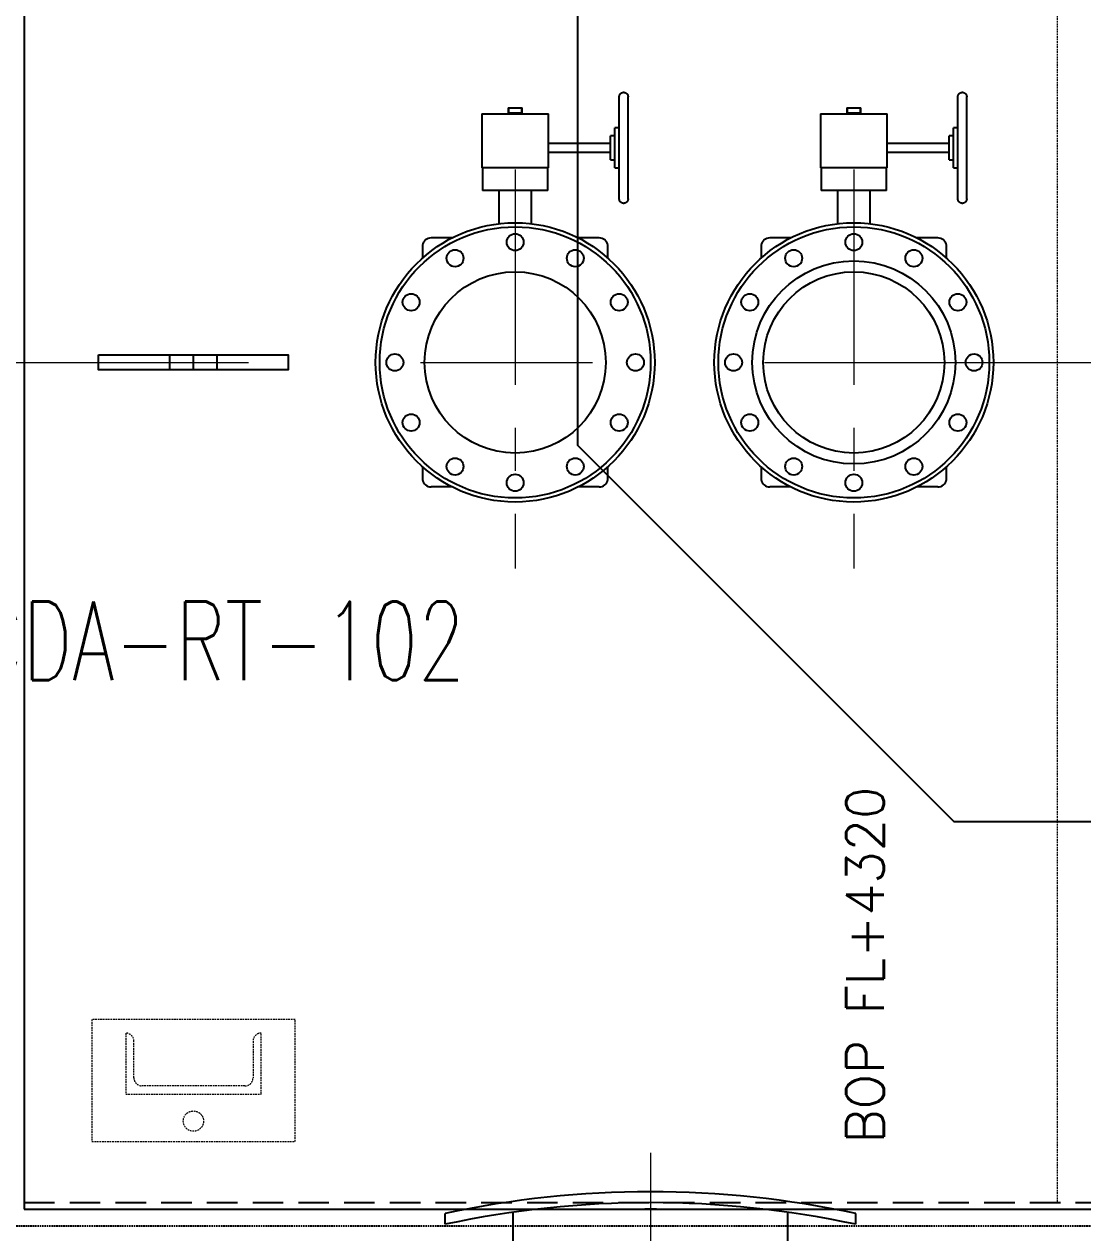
# Model space of a CAD drawing. Extents: x 0 to 160756, y 0 to 229247.
# Drawn here: x 55705 to 57394, y 73039 to 74966 of the extents above; entities that cross this region are included whole.
import ezdxf
from ezdxf.xclip import XClip

# ---------------------------------------------------------------- set-up
doc = ezdxf.new("R2010")
doc.units = 0
doc.header["$LTSCALE"] = 10
doc.header["$XCLIPFRAME"] = 2
for name, pattern in [('H12設備棟3F$0$HIDDEN', [0.375, 0.25, -0.125]), ('XCM7Q30CDA-200K$0$xCUP-L40-M03-HVAC-EQ$0$CENTER', [50.8, 31.75, -6.35, 6.35, -6.35]), ('XCM7Q30CDA-200K$0$xCUP-L40-M03-HVAC-EQ$0$HIDDEN', [0.375, 0.25, -0.125])]:
    doc.linetypes.add(name, pattern=pattern)
for name, color, linetype in [('H12設備棟3F$0$ARC-BEAM', 252, 'H12設備棟3F$0$HIDDEN'), ('H12設備棟3F$0$\uf4c9\ue50a', 252, 'Continuous'), ('XCM7P30CDA$0$U-CDA-PIPE', 252, 'Continuous'), ('XCM7P30CDA$0$U-CDA-TXT-01', 252, 'Continuous'), ('XCM7Q30CDA-200K$0$UER-FUTUER', 9, 'Continuous')]:
    doc.layers.add(name, color=color, linetype=linetype)
doc.styles.add('XCM7P30CDA$0$aa-txt', font='simplex.shx', dxfattribs={"width": 0.8, "bigfont": 'chineset.shx'})
doc.styles.add('XCM7Q30CDA-200K$0$aa-txt', font='simplex.shx', dxfattribs={"width": 0.8, "bigfont": 'chineset.shx'})

# ---------------------------------------------------------------- blocks, each defined once
blk = doc.blocks.new('H12設備棟3F')
at = {"layer": 'H12設備棟3F$0$ARC-BEAM'}
blk.add_line((54410.2, 73050.3), (58435.2, 73050.3), dxfattribs=at)
at = {"layer": 'H12設備棟3F$0$\uf4c9\ue50a'}
blk.add_lwpolyline([(58988.2, 73694.2), (57188.2, 73694.2), (56588.2, 74294.2), (56588.2, 76094.2), (57188.2, 76694.2), (58988.2, 76694.2), (59588.2, 76094.2), (59588.2, 74294.2)], close=True, dxfattribs=at)
blk = doc.blocks.new('*U92')
blk.add_circle((0, 0), 12.5)
blk = doc.blocks.new('*U93')
at = {"color": 0, "linetype": 'ByBlock', "lineweight": -2, "transparency": 16777216}
blk.add_blockref('*U92', (-3274, 5329.5), dxfattribs=at)
for p, rotation in [((-3362.8, 5305.7), 29.99999999999999), ((-3185.2, 5305.7), 329.9999999999999), ((-3427.7, 5240.8), 59.99999999999999), ((-3120.3, 5240.8), 299.9999999999999), ((-3451.5, 5152), 90), ((-3096.5, 5152), 270), ((-3427.7, 5063.2), 120), ((-3120.3, 5063.2), 240), ((-3362.8, 4998.3), 150), ((-3185.2, 4998.3), 210), ((-3274, 4974.5), 180)]:
    blk.add_blockref('*U92', p, dxfattribs=dict(at, rotation=rotation))
blk = doc.blocks.new('*U94')
blk.add_circle((0, 0), 12.5)
blk = doc.blocks.new('*U95')
at = {"color": 0, "linetype": 'ByBlock', "lineweight": -2, "transparency": 16777216}
blk.add_blockref('*U94', (-3274, 5329.5), dxfattribs=at)
for p, rotation in [((-3362.8, 5305.7), 29.99999999999999), ((-3185.2, 5305.7), 329.9999999999999), ((-3427.7, 5240.8), 59.99999999999999), ((-3120.3, 5240.8), 299.9999999999999), ((-3451.5, 5152), 90), ((-3096.5, 5152), 270), ((-3427.7, 5063.2), 120), ((-3120.3, 5063.2), 240), ((-3362.8, 4998.3), 150), ((-3185.2, 4998.3), 210), ((-3274, 4974.5), 180)]:
    blk.add_blockref('*U94', p, dxfattribs=dict(at, rotation=rotation))
blk = doc.blocks.new('XCM7Q30CDA-200K$0$A$C78f448f2')
at = {"linetype": 'XCM7Q30CDA-200K$0$xCUP-L40-M03-HVAC-EQ$0$CENTER', "lineweight": 13, "ltscale": 4}
blk.add_line((1250.4, 0), (1250.4, 4611.1), dxfattribs=at)
for p, q in [((2500, 938.7), (2500, 3336.2)), ((2522.3, 2166.5), (2506.3, 2166.5)), ((2500, 1872.4), (2500, 1855.1)), ((2522.3, 1560.1), (2506.3, 1560.1)), ((0, 938.7), (2500, 938.7))]:
    blk.add_line(p, q)
at = {"linetype": 'XCM7Q30CDA-200K$0$xCUP-L40-M03-HVAC-EQ$0$HIDDEN', "ltscale": 18}
blk.add_line((2490, 938.7), (2490.3, 3279.3), dxfattribs=at)
at = {"linetype": 'XCM7Q30CDA-200K$0$xCUP-L40-M03-HVAC-EQ$0$HIDDEN', "lineweight": 9}
blk.add_line((0, 2463.7), (2490.2, 2463.7), dxfattribs=at)
at = {"linetype": 'XCM7Q30CDA-200K$0$xCUP-L40-M03-HVAC-EQ$0$CENTER', "lineweight": 13}
for p, q in [((965.8, 2163.7), (1554.7, 2163.7)), ((2416.9, 1863.7), (2589.4, 1863.7)), ((965.8, 1663.7), (1554.7, 1663.7))]:
    blk.add_line(p, q, dxfattribs=at)
at = {"linetype": 'XCM7Q30CDA-200K$0$xCUP-L40-M03-HVAC-EQ$0$HIDDEN', "lineweight": 15}
for p, q in [((2400, 1338.7), (2220, 1338.7)), ((2220, 1338.7), (2220, 1038.7)), ((2400, 1038.7), (2400, 1338.7)), ((2330, 1288.7), (2240, 1288.7)), ((2240, 1288.7), (2240, 1288.7)), ((2330, 1088.7), (2330, 1288.7)), ((2252, 1276.7), (2306, 1276.7)), ((2318, 1264.7), (2318, 1112.7)), ((2240, 1088.7), (2240, 1088.7)), ((2240, 1088.7), (2330, 1088.7)), ((2306, 1100.7), (2252, 1100.7)), ((2220, 1038.7), (2400, 1038.7))]:
    blk.add_line(p, q, dxfattribs=at)
at = {"linetype": 'XCM7Q30CDA-200K$0$xCUP-L40-M03-HVAC-EQ$0$CENTER'}
for p, q in [((1261.4, 1223.7), (1239.4, 1223.7)), ((1261.4, 1188.7), (1239.4, 1188.7)), ((1261.4, 1153.7), (1239.4, 1153.7))]:
    blk.add_line(p, q, dxfattribs=at)
blk.add_lwpolyline([(2504.6, 1660.1), (2656.3, 1660.1), (2656.3, 2066.5), (2504.6, 2066.5)])
blk.add_lwpolyline([(1239.4, 1048.7), (1239.4, 1328.7), (1261.4, 1328.7), (1261.4, 1048.7)], close=True)
for centre, radius in [((1250.4, 2163.7), 200), ((1250.4, 2163.7), 133.7), ((1250.4, 1663.7), 200), ((1250.4, 1663.7), 133.7)]:
    blk.add_circle(centre, radius)
at = {"linetype": 'XCM7Q30CDA-200K$0$xCUP-L40-M03-HVAC-EQ$0$HIDDEN', "lineweight": 15}
blk.add_circle((2370, 1188.7), 15, dxfattribs=at)
for centre in [(3926.7, 1863.3), (3942.7, 1863.3)]:
    blk.add_arc(centre, 1452.4, 167.9505, 192.0495)
for centre, start, end in [((2252, 1288.7), 180, 270), ((2306, 1264.7), 0, 90), ((2306, 1112.7), 270, 0), ((2252, 1088.7), 90, 180)]:
    blk.add_arc(centre, 12, start, end, dxfattribs=at)
at = {"rotation": 90}
for name, p in [('*U95', (6402.4, 5437.7)), ('*U93', (6402.4, 4937.7))]:
    blk.add_blockref(name, p, dxfattribs=at)
blk = doc.blocks.new('XCM7Q30CDA-200K')
at = {"layer": 'XCM7Q30CDA-200K$0$UER-FUTUER', "xscale": 1.08, "yscale": 1.08, "zscale": 1.08, "rotation": 270}
blk.add_blockref('XCM7Q30CDA-200K$0$A$C78f448f2', (54691.6, 75777), dxfattribs=at)
at = {"layer": 'XCM7Q30CDA-200K$0$UER-FUTUER', "style": 'XCM7Q30CDA-200K$0$aa-txt', "width": 0.7}
blk.add_text('FAL-CDA-RT-102', height=125, dxfattribs=at).set_placement((55328.4, 73920.4))
blk = doc.blocks.new('XCM7P30CDA$0$BV-300A-T')
at = {"color": 3}
for p, q in [((166, 424.1), (166.1, 424.3)), ((166, 423.8), (166, 424.1)), ((166.1, 424.9), (166.2, 425.2)), ((166.1, 424.6), (166.1, 424.9)), ((166.1, 424.3), (166.1, 424.6)), ((166.2, 425.2), (166.3, 425.4)), ((166.3, 425.4), (166.4, 425.7)), ((166.4, 426), (166.6, 426.2)), ((166.4, 425.7), (166.4, 426)), ((166.6, 426.2), (166.7, 426.5)), ((166.7, 426.5), (166.8, 426.7)), ((166.8, 426.7), (166.9, 427)), ((166.9, 427), (167.1, 427.2)), ((167.1, 427.2), (167.2, 427.5)), ((167.2, 427.5), (167.4, 427.7)), ((167.4, 427.7), (167.6, 427.9)), ((167.6, 427.9), (167.7, 428.1)), ((167.7, 428.1), (167.9, 428.3)), ((167.9, 428.3), (168.1, 428.5)), ((168.1, 428.5), (168.3, 428.7)), ((168.3, 428.7), (168.5, 428.9)), ((168.5, 428.9), (168.8, 429.1)), ((168.8, 429.1), (169, 429.2)), ((169, 429.2), (169.2, 429.4)), ((169.2, 429.4), (169.5, 429.5)), ((169.5, 429.5), (169.7, 429.7)), ((169.7, 429.7), (170, 429.8)), ((170, 429.8), (170.2, 429.9)), ((170.2, 429.9), (170.5, 430)), ((170.5, 430), (170.7, 430.1)), ((170.7, 430.1), (171, 430.2)), ((171, 430.2), (171.3, 430.3)), ((171.3, 430.3), (171.5, 430.3)), ((171.5, 430.3), (171.8, 430.4)), ((171.8, 430.4), (172.1, 430.4)), ((172.1, 430.4), (172.4, 430.5)), ((172.4, 430.5), (172.6, 430.5)), ((172.6, 430.5), (172.9, 430.5)), ((172.9, 430.5), (173, 430.5)), ((173, 430.5), (173, 430.5)), ((173, 430.5), (173.3, 430.5)), ((173.3, 430.5), (173.6, 430.5)), ((173.6, 430.5), (173.8, 430.4)), ((173.8, 430.4), (174.1, 430.4)), ((174.1, 430.4), (174.4, 430.4)), ((174.4, 430.4), (174.7, 430.3)), ((174.7, 430.3), (174.9, 430.2)), ((174.9, 430.2), (175.2, 430.1)), ((175.2, 430.1), (175.5, 430.1)), ((175.5, 430.1), (175.7, 429.9)), ((175.7, 429.9), (176, 429.8)), ((176, 429.8), (176.2, 429.7)), ((176.2, 429.7), (176.5, 429.6)), ((176.5, 429.6), (176.7, 429.4)), ((176.7, 429.4), (177, 429.3)), ((177, 429.3), (177.2, 429.1)), ((177.2, 429.1), (177.4, 428.9)), ((177.4, 428.9), (177.6, 428.8)), ((177.6, 428.8), (177.8, 428.6)), ((177.8, 428.6), (178, 428.4)), ((178, 428.4), (178.2, 428.2)), ((178.2, 428.2), (178.4, 428)), ((178.4, 428), (178.6, 427.7)), ((178.6, 427.7), (178.7, 427.5)), ((178.7, 427.5), (178.9, 427.3)), ((178.9, 427.3), (179, 427)), ((179, 427), (179.2, 426.8)), ((179.2, 426.8), (179.3, 426.5)), ((179.3, 426.5), (179.4, 426.3)), ((179.4, 426.3), (179.5, 426)), ((179.5, 426), (179.6, 425.8)), ((179.6, 425.8), (179.7, 425.5)), ((179.7, 425.5), (179.8, 425.2)), ((179.8, 425.2), (179.8, 425)), ((179.8, 425), (179.9, 424.7)), ((179.9, 424.7), (179.9, 424.4)), ((179.9, 424.4), (180, 424.1)), ((180, 424.1), (180, 423.9)), ((180, 423.9), (180, 423.6)), ((-11, 406), (11, 406)), ((-11, 406), (-11, 396)), ((-10.5, 406), (-10.5, 398)), ((10.5, 398), (10.5, 406)), ((11, 396), (11, 406)), ((166, 423.5), (166, 423.8)), ((166, 260.5), (166, 423.5)), ((180, 423.6), (180, 423.5)), ((180, 260.5), (180, 423.5)), ((180, 423.5), (180, 423.5)), ((-53.1, 396), (-53.1, 310)), ((-53.1, 396), (53.1, 396)), ((-10.7, 398), (-11, 398)), ((-10.6, 398), (-10.5, 398)), ((-10.5, 398), (10.5, 398)), ((11, 398), (10.7, 398)), ((53.1, 310), (53.1, 396)), ((166, 374), (159, 374)), ((159, 310), (159, 374)), ((152, 349), (53.1, 349)), ((159, 361.2), (152, 361.2)), ((152, 322.8), (152, 361.2)), ((53.1, 335), (152, 335)), ((53.1, 310), (-53.1, 310)), ((-52, 310), (-52, 274.2)), ((52, 274.2), (52, 310)), ((152, 322.8), (159, 322.8)), ((159, 310), (166, 310)), ((52, 274.2), (-52, 274.2)), ((-26, 274.2), (-26, 220.8)), ((26, 220.8), (26, 274.2)), ((166, 260.4), (166, 260.5)), ((166, 260.1), (166, 260.4)), ((166, 259.9), (166, 260.1)), ((166.1, 259.6), (166, 259.9)), ((166.1, 259.3), (166.1, 259.6)), ((166.2, 259), (166.1, 259.3)), ((166.2, 258.8), (166.2, 259)), ((166.3, 258.5), (166.2, 258.8)), ((166.4, 258.2), (166.3, 258.5)), ((166.5, 258), (166.4, 258.2)), ((166.6, 257.7), (166.5, 258)), ((166.7, 257.5), (166.6, 257.7)), ((166.8, 257.2), (166.7, 257.5)), ((167, 257), (166.8, 257.2)), ((167.1, 256.7), (167, 257)), ((167.3, 256.5), (167.1, 256.7)), ((167.4, 256.3), (167.3, 256.5)), ((167.6, 256), (167.4, 256.3)), ((167.8, 255.8), (167.6, 256)), ((168, 255.6), (167.8, 255.8)), ((168.2, 255.4), (168, 255.6)), ((168.4, 255.2), (168.2, 255.4)), ((168.6, 255.1), (168.4, 255.2)), ((168.8, 254.9), (168.6, 255.1)), ((169, 254.7), (168.8, 254.9)), ((169.3, 254.6), (169, 254.7)), ((169.5, 254.4), (169.3, 254.6)), ((169.8, 254.3), (169.5, 254.4)), ((170, 254.2), (169.8, 254.3)), ((170.3, 254.1), (170, 254.2)), ((170.5, 253.9), (170.3, 254.1)), ((170.8, 253.9), (170.5, 253.9)), ((171.1, 253.8), (170.8, 253.9)), ((171.3, 253.7), (171.1, 253.8)), ((171.6, 253.6), (171.3, 253.7)), ((171.9, 253.6), (171.6, 253.6)), ((172.2, 253.6), (171.9, 253.6)), ((172.4, 253.5), (172.2, 253.6)), ((172.7, 253.5), (172.4, 253.5)), ((173, 253.5), (172.7, 253.5)), ((173.1, 253.5), (173, 253.5)), ((173.4, 253.5), (173.1, 253.5)), ((173.6, 253.5), (173.4, 253.5)), ((173.9, 253.6), (173.6, 253.5)), ((174.2, 253.6), (173.9, 253.6)), ((174.5, 253.7), (174.2, 253.6)), ((174.7, 253.7), (174.5, 253.7)), ((175, 253.8), (174.7, 253.7)), ((175.3, 253.9), (175, 253.8)), ((175.5, 254), (175.3, 253.9)), ((175.8, 254.1), (175.5, 254)), ((176, 254.2), (175.8, 254.1)), ((176.3, 254.3), (176, 254.2)), ((176.5, 254.5), (176.3, 254.3)), ((176.8, 254.6), (176.5, 254.5)), ((177, 254.8), (176.8, 254.6)), ((177.2, 254.9), (177, 254.8)), ((177.5, 255.1), (177.2, 254.9)), ((177.7, 255.3), (177.5, 255.1)), ((177.9, 255.5), (177.7, 255.3)), ((178.1, 255.7), (177.9, 255.5)), ((178.3, 255.9), (178.1, 255.7)), ((178.4, 256.1), (178.3, 255.9)), ((178.6, 256.3), (178.4, 256.1)), ((178.8, 256.5), (178.6, 256.3)), ((178.9, 256.8), (178.8, 256.5)), ((179.1, 257), (178.9, 256.8)), ((179.2, 257.3), (179.1, 257)), ((179.3, 257.5), (179.2, 257.3)), ((179.4, 257.8), (179.3, 257.5)), ((179.6, 258), (179.4, 257.8)), ((179.7, 258.6), (179.6, 258.3)), ((179.6, 258.3), (179.6, 258)), ((179.8, 258.8), (179.7, 258.6)), ((179.9, 259.1), (179.8, 258.8)), ((180, 259.9), (179.9, 259.7)), ((179.9, 259.7), (179.9, 259.4)), ((179.9, 259.4), (179.9, 259.1)), ((180, 260.5), (180, 260.2)), ((180, 260.2), (180, 259.9)), ((-100.3, 198.5), (-133.8, 198.5)), ((133.8, 198.5), (100.3, 198.5)), ((-148, 186.6), (-148, 166)), ((148, 166), (148, 186.6)), ((-148, -166), (-148, -186.6)), ((148, -186.6), (148, -166)), ((-100.3, -198.5), (-133.8, -198.5)), ((133.8, -198.5), (100.3, -198.5))]:
    blk.add_line(p, q, dxfattribs=at)
blk.add_circle((0, 0), 222.5, dxfattribs=at)
for centre, start, end in [((-133.8, 184.1), 90, 169.8685), ((133.8, 184.1), 10.1315, 90), ((-133.8, -184.1), 190.1315, 270), ((133.8, -184.1), 270, 349.8685)]:
    blk.add_arc(centre, 14.4, start, end, dxfattribs=at)
blk = doc.blocks.new('XCM7P30CDA')
at = {"layer": 'XCM7P30CDA$0$U-CDA-PIPE'}
blk.add_circle((57028.4, 74426.6), 161.9, dxfattribs=at)
for p in [(56488.4, 74426.6), (57028.4, 74426.6)]:
    blk.add_blockref('XCM7P30CDA$0$BV-300A-T', p)
at = {"layer": 'XCM7P30CDA$0$U-CDA-TXT-01', "style": 'XCM7P30CDA$0$aa-txt'}
blk.add_text('BOP FL+4320', height=60, rotation=90, dxfattribs=at).set_placement((57076.4, 73182))

msp = doc.modelspace()

# ---------------------------------------------------------------- block references
for name in ['XCM7P30CDA', 'XCM7Q30CDA-200K']:
    msp.add_blockref(name, (0, 0))
ref = msp.add_blockref('H12設備棟3F', (0, 0))
XClip(ref).set_block_clipping_path([(52480.8428845762, 60066.8604644329), (84559.6547477046, 105824.4625800119)])

doc.saveas('drawing.dxf')
